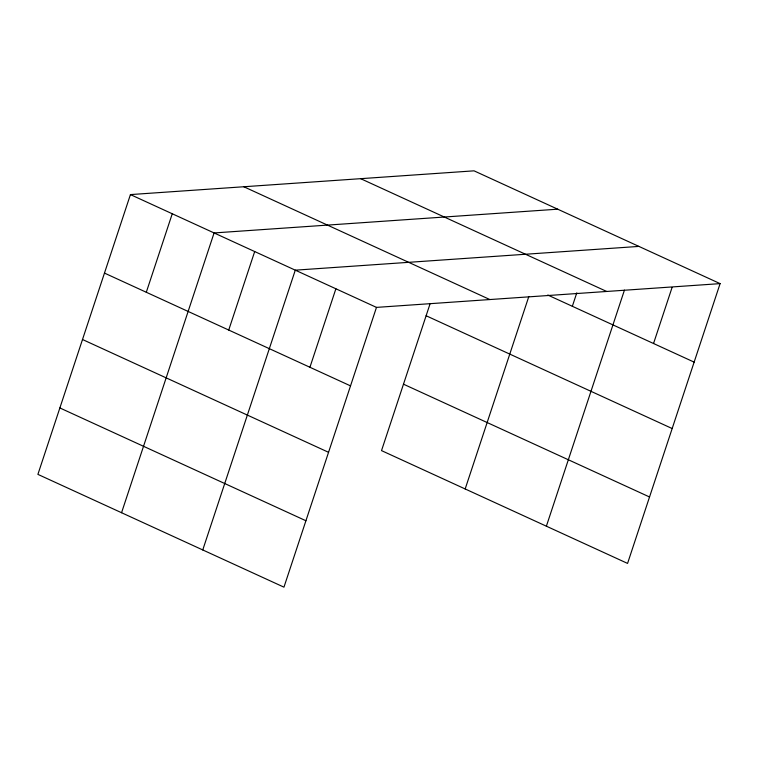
<?xml version="1.0" encoding="UTF-8"?>
<svg xmlns="http://www.w3.org/2000/svg" width="758" height="758" viewBox="0 0 758 758"><rect width="100%" height="100%" fill="white"/><g stroke="black" fill="none" stroke-linecap="round" stroke-linejoin="round"><path stroke-width="1.14" d="M720.1 283.625L474.044 170.834L130.433 194.588L37.9 474.375L283.956 587.166L376.48 307.388L720.1 283.625L627.567 563.412L381.52 450.612L430.146 303.57M146.303 292.256L172.256 213.765M121.555 512.721L214.088 232.943L557.708 209.18M228.727 330.043L254.688 251.552M202.756 549.948L295.288 270.17L638.899 246.407M309.927 367.27L335.889 288.779M465.175 488.957L528.819 296.53M572.347 306.289L576.791 292.834M546.376 526.185L624.44 290.134M653.538 343.507L672.081 287.443M360.656 178.67L606.703 291.47M547.769 295.023L694.139 362.125M243.82 186.752L489.876 299.552M426.119 315.745L672.175 428.545M130.433 194.588L376.48 307.388M403.483 384.183L649.54 496.983M104.471 273.088L350.528 385.879M82.499 339.508L328.555 452.308M59.873 407.946L305.919 520.746"/></g></svg>
